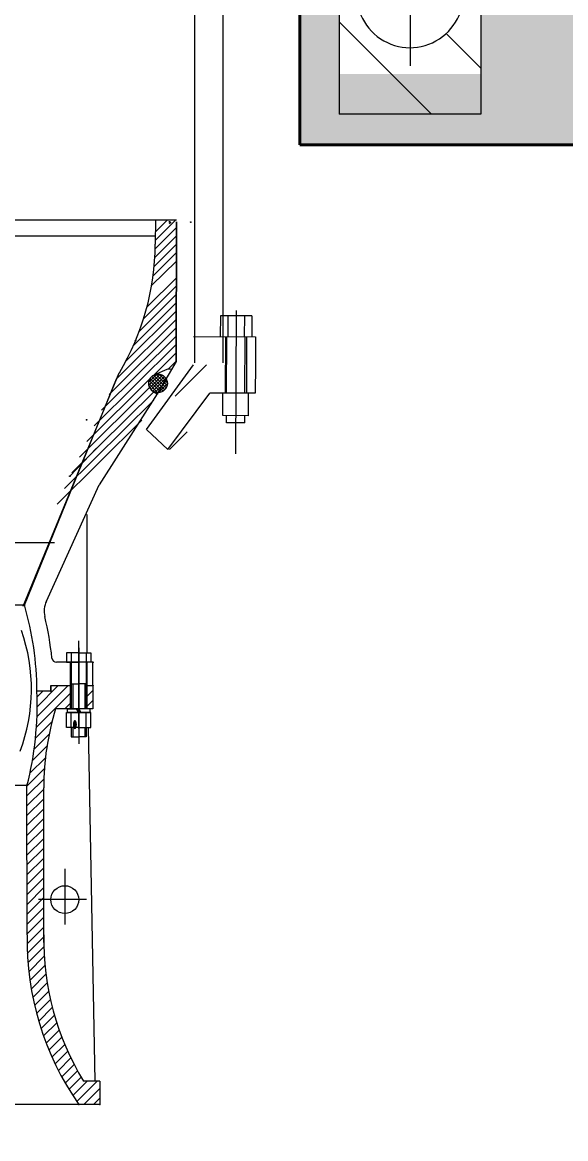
# Model space of a CAD drawing. Extents: x -51258 to 164715, y -112558 to 496610.
# Drawn here: x 74690 to 75458, y 46587 to 48165 of the extents above; entities that cross this region are included whole.
import ezdxf
from ezdxf.enums import TextEntityAlignment as Align

# ---------------------------------------------------------------- set-up
doc = ezdxf.new("R2010")
doc.units = 0
doc.header["$LTSCALE"] = 1000
doc.header["$PDMODE"] = 32
doc.header["$PDSIZE"] = 1
doc.layers.add('填充252', color=252, linetype='Continuous')
doc.layers.add('细线0.15', color=4, linetype='Continuous', lineweight=15)
doc.layers.add('结构轮廓线0.4', color=1, linetype='Continuous', lineweight=40)
doc.styles.add('han', font='pdatxt.shx', dxfattribs={"width": 0.7, "bigfont": 'chinese.shx'})
doc.styles.get("Standard").update_dxf_attribs({"font": 'gbenor.shx', "bigfont": 'gbcbig.shx'})
doc.styles.add('图中的汉字和数字', font='njsyeng.shx', dxfattribs={"width": 0.7, "bigfont": 'njsychn.shx'})
doc.dimstyles.new('1比200(加大字号)', dxfattribs={"dimtxt": 700, "dimasz": 240, "dimexe": 240, "dimexo": 30, "dimgap": 20, "dimtad": 1, "dimdec": 0, "dimdsep": 46, "dimtxsty": '图中的汉字和数字', "dimblk": 'ARCHTICK', "dimcen": 2, "dimclrd": 3, "dimclre": 3, "dimclrt": 3, "dimadec": 0, "dimazin": 0, "dimtfac": 1, "dimtdec": 0, "dimtmove": 2, "dimatfit": 3, "dimldrblk": 'ARCHTICK', "dimfxl": 1000, "dimfxlon": 1, "dimarcsym": 0})
pattern_1 = [(45, (127057.156, 218406.262), (-6.977976, 6.977976), [])]
pattern_2 = [(45, (127077.1556, 218406.262), (-2.325992, 2.325992), []), (135, (127077.1556, 218406.262), (-2.325992, -2.325992), [])]

# ---------------------------------------------------------------- blocks, each defined once
blk = doc.blocks.new('hhhhh')
at = {"layer": '细线0.15'}
h = blk.add_hatch(dxfattribs=at)
h.set_pattern_fill('ANSI31', color=10, scale=30, angle=90, style=0)
h.set_pattern_definition([(135, (88982.52, 219000.18), (-67.35192, -67.35192), [])])
h.paths.add_polyline_path([(129159.4, 220981.6), (129161.6, 220999.7), (129239.9, 220999.7), (129239.9, 220499.7), (129039.9, 220499.7), (129039.9, 220999.7), (129118.1, 220999.7), (129120.3, 220981.6), (129120.3, 220891), (129066.9, 220688.3, 1.199286), (129214.9, 220676.9), (129200.6, 220813.9), (129161.6, 220809.8), (129175.9, 220672.8, -0.02603), (129176.1, 220669.1), (129139.9, 220669.1), (129139.9, 220814.8), (129159.4, 220891)])
h.paths.add_polyline_path([(129139.9, 220814.8), (129139.9, 220669.1), (129103.6, 220669.1, -0.062958), (129104.7, 220678.1)], flags=16)
h.paths.add_polyline_path([(129139.9, 220632.8, -0.414214), (129103.6, 220669.1), (129139.9, 220669.1)], flags=17)
h.paths.add_polyline_path([(129139.9, 220669.1), (129176.1, 220669.1, -0.414214), (129139.9, 220632.8)], flags=16)
h = blk.add_hatch(dxfattribs=at)
h.set_pattern_fill('ANSI31', color=10, scale=15, style=0)
h.set_pattern_definition([(45, (87694.507, 224292.03), (-33.67596, 33.67596), [])])
h.paths.add_polyline_path([(128833.7, 220145.5), (128878.7, 220145.3), (128878.5, 220105.3), (128856.6, 220105.4), (128810.1, 220025.6), (128780.1, 220025.7), (128780.2, 220053.6)])
h = blk.add_hatch(dxfattribs=at)
h.set_pattern_fill('ANSI37', color=10, scale=26.315595, style=0)
h.set_pattern_definition(pattern_2)
h.paths.add_polyline_path([(128795, 220125.8), (128783.4, 220105.9, -0.41061), (128770.5, 220119.2, -0.762445)])
h = blk.add_hatch(dxfattribs=at)
h.set_pattern_fill('ANSI37', color=10, scale=26.315595, style=0)
h.set_pattern_definition(pattern_2)
h.paths.add_polyline_path([(128795, 220125.8, -0.134787), (128796.8, 220119.1, -0.417827), (128783.4, 220105.9)])
h = blk.add_hatch(dxfattribs=at)
h.set_pattern_fill('ANSI31', color=10, scale=78.946786, style=0)
h.set_pattern_definition(pattern_1)
h.paths.add_polyline_path([(128621.9, 219546.2, -0.007062), (128622, 219556.9), (128598.2, 219536.1), (128598.4, 219339.6, 0.158601), (128671.5, 219099.7), (128701.1, 219099.7), (128701.1, 219132.6), (128678.3, 219132.6, -0.143275), (128622.1, 219339.4)])
h.paths.add_polyline_path([(128691.3, 219691.8), (128683.4, 219691.8), (128683.4, 219659), (128687.6, 219659), (128691.3, 219659)])
h = blk.add_hatch(dxfattribs=at)
h.set_pattern_fill('ANSI31', color=10, scale=78.946786, style=0)
h.set_pattern_definition(pattern_1)
h.paths.add_polyline_path([(128638.9, 219659), (128659.7, 219659), (128659.7, 219691.8), (128632.1, 219691.8), (128632.1, 219684), (128612.3, 219684, -0.073739), (128598.2, 219550.1), (128598.2, 219536.1), (128622, 219556.9, -0.068789)])
at = {"layer": '细线0.15', "color": 10}
for p, q in [((128835.3, 221475.7), (128835.3, 220185.5)), ((128835.3, 221475.7), (128835.3, 220148)), ((128875.3, 221475.7), (128875.3, 220185.5)), ((128875.3, 221475.7), (128875.3, 220148)), ((129139.9, 221173.9), (129139.9, 220567.9)), ((129039.9, 220999.7), (129039.9, 220499.7)), ((129239.9, 220999.7), (129239.9, 220499.7)), ((129239.9, 220499.7), (129039.9, 220499.7)), ((128809.6, 220349.7), (128541.2, 220349.7)), ((128779.5, 220309.4), (128809.8, 220339.3)), ((128779.8, 220349.7), (128779.6, 220315.8)), ((128779.7, 220333.1), (128796.5, 220349.7)), ((128779.7, 220321.2), (128808.4, 220349.7)), ((128799.8, 220344.8), (128802.3, 220347.3)), ((128809.8, 220347.3), (128809, 220149.9)), ((128809, 220149.9), (128809.8, 220347.3)), ((128779.4, 220327.4), (128538.5, 220327.4)), ((128779.1, 220297.1), (128809.7, 220327.5)), ((128776.6, 220271.2), (128809.6, 220303.9)), ((128778.1, 220284.4), (128809.7, 220315.7)), ((128774.5, 220257.3), (128809.6, 220292.1)), ((128763.4, 220210.9), (128809.4, 220256.6)), ((128768.1, 220227.4), (128809.5, 220268.4)), ((128757.2, 220193.1), (128809.4, 220244.8)), ((128749.2, 220173.3), (128809.3, 220233)), ((128724.8, 220125.6), (128809.2, 220209.4)), ((128738.1, 220150.6), (128809.3, 220221.2)), ((128871.8, 220214.5), (128871.6, 220185.3)), ((128916.2, 220214.4), (128871.8, 220214.5)), ((128882.3, 220214.5), (128882.1, 220185.3)), ((128894, 220221.9), (128893.2, 220019.3)), ((128905.7, 220214.4), (128905.6, 220185.2)), ((128916.2, 220214.4), (128916.1, 220185.1)), ((128714.3, 220103.4), (128809.2, 220197.5)), ((128703.8, 220081.2), (128809.2, 220185.7)), ((128833.9, 220185.5), (128921.4, 220185.1)), ((128878.9, 220185.3), (128878.5, 220105.3)), ((128880.5, 220105.3), (128880.9, 220185.3)), ((128906.5, 220105.2), (128906.9, 220185.2)), ((128908.9, 220185.2), (128908.5, 220105.2)), ((128921.4, 220185.1), (128921.2, 220145.1)), ((128693.4, 220059.1), (128809.1, 220173.9)), ((128777.6, 220130.9), (128809.1, 220162.1)), ((128767.4, 220053.7), (128833.7, 220145.5)), ((128798, 220139.3), (128809, 220150.3)), ((128809, 220149.9), (128802.4, 220138.5)), ((128592.9, 219804.1), (128728.8, 220134.2)), ((128796.1, 220138.7), (128778.4, 220131.3)), ((128802.4, 220138.5), (128782.5, 220104.4)), ((128921.2, 220145.1), (128921, 220105.1)), ((128594.6, 219805.7), (128724.8, 220125.6)), ((128682.9, 220036.9), (128771.7, 220125.1)), ((128661.9, 219992.6), (128777.6, 220107.3)), ((128672.4, 220014.8), (128771.7, 220113.2)), ((128782.5, 220104.4), (128700.3, 219975.5)), ((128776.8, 220107.7), (128782.5, 220104.4)), ((128797.3, 220025.6), (128856.6, 220105.4)), ((128921, 220105.1), (128856.6, 220105.4)), ((128875.2, 220073.6), (128875.3, 220105.3)), ((128911.6, 220073.4), (128911.7, 220105.2)), ((128651.5, 219970.4), (128777, 220095)), ((128641, 219948.3), (128760.8, 220067.1)), ((128911.6, 220073.4), (128875.2, 220073.6)), ((128880.4, 220063.4), (128880.4, 220073.5)), ((128906.4, 220063.3), (128906.4, 220073.4)), ((128797.3, 220025.6), (128767.4, 220053.7)), ((128906.4, 220063.3), (128880.4, 220063.4)), ((128696.7, 220027.4), (128658.9, 219987.9)), ((128625.7, 219811.2), (128700.3, 219975.5)), ((128683.4, 219737.9), (128683.4, 219933.6)), ((128336.3, 219894.2), (128637, 219894.2)), ((128594.6, 219805.7), (128320.8, 219805.7)), ((128671.5, 219649.6), (128671.5, 219755)), ((128671.5, 219737.9), (128654.3, 219737.9)), ((128654.3, 219737.9), (128654.3, 219724.7)), ((128661, 219737.9), (128661, 219724.7)), ((128671.5, 219745.1), (128671.5, 219609.5)), ((128671.5, 219737.9), (128688.7, 219737.9)), ((128682.1, 219737.9), (128682.1, 219724.7)), ((128688.7, 219737.9), (128688.7, 219724.7)), ((128689.9, 219724.7), (128640.1, 219724.7)), ((128654.3, 219724.7), (128671.5, 219724.7)), ((128659.7, 219659), (128659.7, 219724.7)), ((128661, 219724.7), (128661, 219659)), ((128688.7, 219724.7), (128671.5, 219724.7)), ((128682.1, 219724.7), (128682.1, 219659)), ((128683.4, 219659), (128683.4, 219724.7)), ((128691.3, 219724.7), (128689.9, 219724.7)), ((128691.3, 219691.8), (128691.3, 219724.7)), ((128632.1, 219691.8), (128659.7, 219691.8)), ((128632.1, 219691.8), (128659.7, 219691.8)), ((128632.1, 219691.8), (128659.7, 219691.8)), ((128632.1, 219691.8), (128632.1, 219684)), ((128632.1, 219684), (128632.1, 219691.8)), ((128661, 219694.5), (128671.5, 219694.5)), ((128663.1, 219694.5), (128663.1, 219659)), ((128682.1, 219694.5), (128671.5, 219694.5)), ((128679.9, 219694.5), (128679.9, 219659)), ((128683.4, 219691.8), (128691.3, 219691.8)), ((128683.4, 219691.8), (128691.3, 219691.8)), ((128683.4, 219691.8), (128691.3, 219691.8)), ((128691.3, 219691.8), (128691.3, 219659)), ((128632.1, 219684), (128612.3, 219684)), ((128691.3, 219659), (128638.9, 219659)), ((128655.5, 219659), (128671.5, 219659)), ((128655.5, 219653.6), (128655.5, 219659)), ((128671.5, 219653.6), (128668.4, 219659)), ((128671.5, 219650.8), (128671.5, 219661.7)), ((128671.5, 219659), (128674.6, 219653.6)), ((128687.6, 219659), (128671.5, 219659)), ((128687.6, 219653.6), (128687.6, 219659)), ((128654.3, 219653.6), (128671.5, 219653.6)), ((128654.3, 219632.6), (128654.3, 219653.6)), ((128671.5, 219653.6), (128655.5, 219653.6)), ((128661, 219632.6), (128661, 219653.6)), ((128671.5, 219631.3), (128671.5, 219654.9)), ((128671.5, 219653.6), (128687.6, 219653.6)), ((128688.7, 219653.6), (128671.5, 219653.6)), ((128682.1, 219632.6), (128682.1, 219653.6)), ((128688.7, 219632.6), (128688.7, 219653.6)), ((128671.5, 219632.6), (128654.3, 219632.6)), ((128661, 219632.6), (128661, 219619.5)), ((128663.1, 219632.6), (128663.1, 219619.5)), ((128671.5, 219632.6), (128688.7, 219632.6)), ((128679.9, 219632.6), (128679.9, 219619.5)), ((128682.1, 219632.6), (128682.1, 219619.5)), ((128694.6, 219132.6), (128685.2, 219632.6)), ((128661, 219619.5), (128671.5, 219619.5)), ((128682.1, 219619.5), (128671.5, 219619.5)), ((128317.8, 219550.7), (128598.2, 219550.9)), ((128598.4, 219339.6), (128598.2, 219550.1)), ((128622.1, 219328.5), (128621.9, 219547.1)), ((128651.8, 219432.7), (128651.8, 219354.1)), ((128682.3, 219389.2), (128614.4, 219389.2)), ((128701.1, 219132.6), (128678.3, 219132.6)), ((128701.1, 219132.6), (128701.1, 219099.7)), ((128701.1, 219099.7), (128184.7, 219099.7))]:
    blk.add_line(p, q, dxfattribs=at)
for centre, radius in [((128783.6, 220119.1), 13.2), ((128651.8, 219389.2), 19.7)]:
    blk.add_circle(centre, radius, dxfattribs=at)
for centre, radius, start, end in [((129139.9, 220669.1), 75.4, 165.2537, 5.9643), ((128424.4, 220317.2), 355.3, 328.988, 359.7737), ((128783.5, 220119.1), 13.2, 112.4999, 239.7737), ((128799.1, 220132.8), 6.58, 59.7737, 116.9236), ((128184.7, 219684), 427.6, 0, 16.5454), ((128655.5, 219797.2), 32.9, 154.7842, 193.5235), ((128184.7, 219684), 451.3, 5.9378, 13.5235), ((128353.4, 219686.9), 251.2, 339.5118, 19.2346), ((128640.1, 219731.3), 6.58, 185.9378, 270), ((128153.9, 219664.5), 458.8, 345.5577, 2.4269), ((128999.7, 219547), 377.8, 162.7663, 179.9917), ((129003.6, 219332), 405.3, 178.9181, 214.9665), ((129003.6, 219332), 381.6, 178.8832, 211.4976)]:
    blk.add_arc(centre, radius, start, end, dxfattribs=at)
for p in [(128799.8, 220347.3), (128799.8, 220347.3), (128829.8, 220347.2), (128829.8, 220347.2), (128829.8, 220347.2), (128829.8, 220347.2), (128829.8, 220347.2), (128829.8, 220347.2), (128829.8, 220347.2), (128829.8, 220347.2), (128751.8, 220179.4), (128809, 220149.9), (128809, 220149.9), (128782.5, 220104.4), (128682.6, 220067.5), (128658.9, 219987.9), (128594.6, 219805.7), (128691.3, 219724.7), (128691.3, 219691.8), (128691.3, 219691.8), (128632.1, 219684), (128632.1, 219684), (128632.1, 219684), (128632.1, 219684), (128671.5, 219099.7), (128701.1, 219099.7), (128701.1, 219099.7)]:
    blk.add_point(p, dxfattribs=at)
at = {"layer": '细线0.15', "color": 10, "width": 0.954386}
blk.add_text('●', height=10.5, dxfattribs=at).set_placement((128662.9, 219630.1), (128669.2, 219630.1), align=Align.FIT)
blk = doc.blocks.new('_ArchTick')
at = {"color": 0, "linetype": 'ByBlock', "const_width": 0.4}
blk.add_lwpolyline([(-0.5, -0.5), (0.5, 0.5)], dxfattribs=at)
blk = doc.blocks.new('*D249')
at = {"color": 3, "lineweight": -2, "transparency": 16777216}
for p, q in [((60733, 54055.1), (60733, 55295.1)), ((79732.9, 54055.1), (79732.9, 55295.1)), ((60733, 55055.1), (79732.9, 55055.1))]:
    blk.add_line(p, q, dxfattribs=at)
at = {"layer": 'Defpoints', "color": 0, "transparency": 16777216}
for p in [(79732.9, 55055.1), (60733, 45856.1), (79732.9, 44007.9)]:
    blk.add_point(p, dxfattribs=at)
at = {"color": 3, "lineweight": -2, "transparency": 16777216, "xscale": 240, "yscale": 240, "zscale": 240, "rotation": 180}
blk.add_blockref('_ArchTick', (60733, 55055.1), dxfattribs=at)
at = {"color": 3, "lineweight": -2, "transparency": 16777216, "xscale": 240, "yscale": 240, "zscale": 240}
blk.add_blockref('_ArchTick', (79732.9, 55055.1), dxfattribs=at)
at = {"color": 3, "transparency": 16777216, "insert": (70233, 55425.1), "char_height": 700, "attachment_point": 5, "style": 'han'}
blk.add_mtext('19000', dxfattribs=at)
blk = doc.blocks.new('*D252')
at = {"color": 3, "lineweight": -2, "transparency": 16777216}
for p, q in [((40333, 55133.8), (40333, 56373.8)), ((105133, 55133.8), (105133, 56373.8)), ((40333, 56133.8), (105133, 56133.8))]:
    blk.add_line(p, q, dxfattribs=at)
at = {"layer": 'Defpoints', "color": 0, "transparency": 16777216}
for p in [(105133, 56133.8), (105133, 46491.9), (40333, 45802.9)]:
    blk.add_point(p, dxfattribs=at)
at = {"color": 3, "lineweight": -2, "transparency": 16777216, "xscale": 240, "yscale": 240, "zscale": 240, "rotation": 180}
blk.add_blockref('_ArchTick', (40333, 56133.8), dxfattribs=at)
at = {"color": 3, "lineweight": -2, "transparency": 16777216, "xscale": 240, "yscale": 240, "zscale": 240}
blk.add_blockref('_ArchTick', (105133, 56133.8), dxfattribs=at)
at = {"color": 3, "transparency": 16777216, "insert": (72733, 56503.8), "char_height": 700, "attachment_point": 5, "style": 'han'}
blk.add_mtext('64800', dxfattribs=at)

msp = doc.modelspace()

# ---------------------------------------------------------------- hatches: boundary and pattern name
at = {"layer": '填充252'}
h = msp.add_hatch(dxfattribs=at)
h.set_pattern_fill('钢筋混凝土', color=256, scale=100, style=0)
h.set_pattern_definition([(45, (515662.37, -279097.2), (-176.7767, 176.7767), []), (50, (515662.4, -279097.2), (717.2602, -62.75213), [75, -825]), (355, (515662.4, -279097.2), (-138.7513, 752.1921), [60, -660]), (100.4514, (515722.14, -279102.4), (578.5094, 689.4395), [63.7402, -701.1421]), (46.1842, (515662.4, -278897.2), (1067.241, -165.519), [112.5, -1237.5]), (96.6356, (515751.3, -278911), (934.6627, 974.1179), [95.6103, -1051.713]), (351.1842, (515662.4, -278897.2), (934.662, 974.1186), [90, -990]), (21, (515762.4, -278947.2), (596.90705, -402.6189), [75, -825]), (326, (515762.4, -278947.2), (243.3153, 725.15), [60, -660]), (71.4514, (515812.1, -278980.75), (840.2226, 322.5305), [63.7402, -701.1421]), (37.5, (515662.37, -279097.2), (12.15986, 332.89385), [0, -652, 0, -670, 0, -662.5]), (7.5, (515662.37, -279097.2), (263.06954, 394.41171), [0, -382, 0, -637, 0, -252.5]), (327.5, (515439.37, -279097.2), (533.82244, -22.55487), [0, -250, 0, -780, 0, -1035]), (317.5, (515339.37, -279097.2), (583.18617, 100.105), [0, -325, 0, -518, 0, -735])])
h.paths.add_polyline_path([(69680.2, 45791.9), (69680.2, 45712.2), (69180.2, 45712.2), (69180.2, 45791.9)], flags=16)
h.paths.add_polyline_path([(75082.3, 48591.9), (75082.3, 47991.9), (76133, 47991.9), (76133, 45791.9), (65333, 45791.9), (64533, 45791.9), (61733, 46491.9), (60733, 46491.9), (60733.1, 44792), (79732.9, 44792), (79733, 45791.9), (76733, 45791.9), (76733, 47991.9), (79733, 47991.9), (79733, 48591.9), (76733, 48591.9), (76733, 49091.9), (76481.7, 49091.9), (76481.7, 48990), (76417.8, 48990), (76417.8, 49091.9), (76133, 49091.9), (76133, 48591.9), (75337.5, 48591.9), (75337.5, 48091.9), (75137.5, 48091.9), (75137.5, 48591.9)])

# ---------------------------------------------------------------- linework, layer by layer
at = {"layer": '结构轮廓线0.4'}
msp.add_line((75082.3, 48591.9), (75082.3, 47991.9), dxfattribs=at)
msp.add_lwpolyline([(75082.3, 47991.9), (76133, 47991.9)], dxfattribs=at)

# ---------------------------------------------------------------- block references
msp.add_blockref('hhhhh', (-53901.6, -172464.6))

# ---------------------------------------------------------------- dimensions: what is measured, and where the dimension line sits
for base, p1, p2, picture, middle in [((105133, 56133.8), (40333, 45802.9), (105133, 46491.9), '*D252', (72733, 56503.8)), ((79732.9, 55055.1), (60733, 45856.1), (79732.9, 44007.9), '*D249', (70233, 55425.1))]:
    dim = msp.add_linear_dim(base=base, p1=p1, p2=p2, dimstyle='1比200(加大字号)', override={"dimtxsty": 'han'})
    dim.commit()
    dim.dimension.update_dxf_attribs({"geometry": picture, "text_midpoint": middle})

doc.saveas('drawing.dxf')
